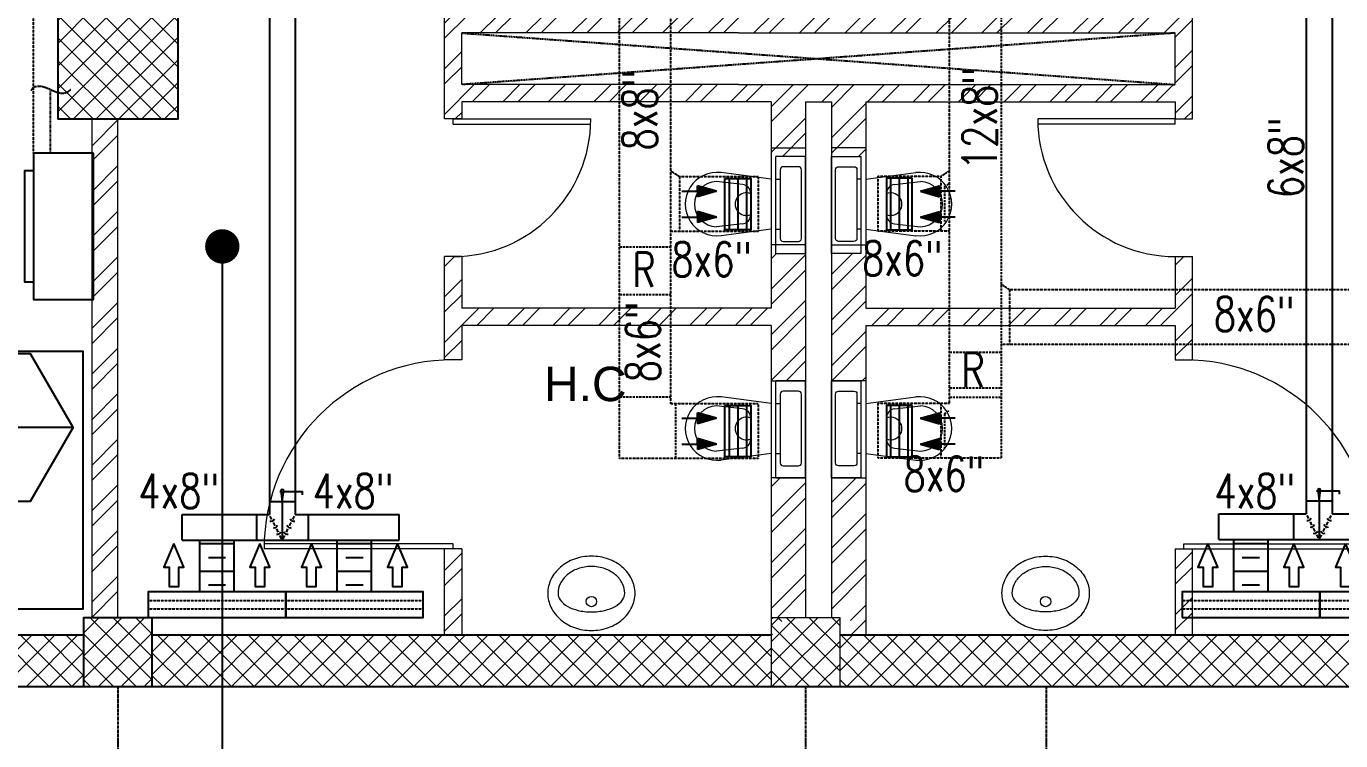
# Model space of a CAD drawing. Header units: inches. Extents: x 1152707 to 1351947, y 326920 to 480291.
# Drawn here: x 1191338 to 1198983, y 339245 to 343398 of the extents above; entities that cross this region are included whole.
import ezdxf
from ezdxf.enums import TextEntityAlignment as Align

# ---------------------------------------------------------------- set-up
doc = ezdxf.new("R2010")
doc.units = ezdxf.units.IN
doc.header["$MEASUREMENT"] = 0
for name, pattern in [('CENTER', [50.8, 31.75, -6.35, 6.35, -6.35]), ('DASHED', [19.05, 12.7, -6.35]), ('HIDDEN', [9.525, 6.35, -3.175])]:
    doc.linetypes.add(name, pattern=pattern)
for name, color, linetype, lineweight in [('A-BLOCK', 43, 'Continuous', 13), ('A-CORD.PLUMB', 44, 'Continuous', 13), ('A-DOOR', 10, 'Continuous', 15), ('A-HATCH CONCRETE', 254, 'Continuous', 5), ('wall hatch', 252, 'Continuous', 0)]:
    doc.layers.add(name, color=color, linetype=linetype, lineweight=lineweight)
for name, color, linetype in [('AC-Deffusers', 3, 'Continuous'), ('AC-Equipment', 2, 'Continuous'), ('AC-Exhaust DUCT', 40, 'Continuous'), ('AC-Ref PIPES', 3, 'Continuous'), ('AC-Supply  DUCT', 30, 'Continuous'), ('AC-TEXT', 3, 'Continuous'), ('AC-TEXT Exhaust DUCT', 140, 'Continuous'), ('AC-TXT', 3, 'Continuous'), ('Axis', 9, 'CENTER'), ('copper pipe', 74, 'Continuous'), ('FFNEW', 252, 'Continuous'), ('LGT ELEC', 252, 'Continuous'), ('P-PIPE-DRA', 40, 'Continuous'), ('S-COL', 210, 'Continuous'), ('S-WALL', 1, 'Continuous'), ('SHAFT', 7, 'Continuous'), ('TAXT', 3, 'Continuous')]:
    doc.layers.add(name, color=color, linetype=linetype)
doc.styles.add('1', font='romans.shx', dxfattribs={"width": 0.8, "height": 0.125})
doc.styles.add('AC_Duct', font='romans.shx', dxfattribs={"width": 0.8, "height": 0.2})
doc.styles.add('AC_Equipment', font='romans.shx', dxfattribs={"width": 0.75, "height": 0.3})
doc.styles.add('style1', font='arial.ttf')

# ---------------------------------------------------------------- blocks, each defined once
blk = doc.blocks.new('SGSR')
at = {"layer": 'Axis', "color": 251, "ltscale": 0.5}
for p, q in [((1424093.8, 562458.6), (1424093.8, 558571.5)), ((1428093.8, 562458.6), (1428093.8, 558571.5)), ((1429493.8, 562458.6), (1429493.8, 558571.5))]:
    blk.add_line(p, q, dxfattribs=at)
at = {"layer": 'S-WALL', "color": 251}
blk.add_lwpolyline([(1417889.2, 562458.6), (1468019.2, 562458.6), (1469810.8, 590401.2), (1420184.3, 597484.1)], close=True, dxfattribs=at)
blk = doc.blocks.new('SWDFHGTRD')
at = {"layer": 'A-CORD.PLUMB'}
h = blk.add_hatch(dxfattribs=at)
h.set_pattern_fill('ANSI37', color=254, scale=750)
h.set_pattern_definition([(45, (1178416.61, -15519.69), (-66.29126, 66.29126), []), (135, (1178416.61, -15519.69), (-66.29126, -66.29126), [])])
h.paths.add_polyline_path([(1195671.1, 392967.3), (1196071.1, 392967.3), (1196071.1, 393367.3), (1195671.1, 393367.3)])
at = {"layer": 'A-HATCH CONCRETE'}
h = blk.add_hatch(dxfattribs=at)
h.set_pattern_fill('ANSI37', color=254, scale=750)
h.set_pattern_definition([(45, (1178477.49, -15519.69), (-66.29126, 66.29126), []), (135, (1178477.49, -15519.69), (-66.29126, -66.29126), [])])
h.paths.add_polyline_path([(1191521, 396917.3), (1191521, 396267.3), (1192221, 396267.3), (1192221, 396917.3)])
h = blk.add_hatch(dxfattribs=at)
h.set_pattern_fill('ANSI37', color=254, scale=750)
h.set_pattern_definition([(45, (1178476.86, -15519.69), (-66.29126, 66.29126), []), (135, (1178476.86, -15519.69), (-66.29126, -66.29126), [])])
h.paths.add_polyline_path([(1191670.4, 392967.3), (1192070.4, 392967.3), (1192070.4, 393367.3), (1191670.4, 393367.3)])
at = {"layer": 'wall hatch', "ltscale": 500}
h = blk.add_hatch(dxfattribs=at)
h.set_pattern_fill('ANSI32', color=254, scale=500)
h.set_pattern_definition([(45, (1178538.5, -15469.7), (-132.58252, 132.58252), []), (45, (1178626.88, -15469.7), (-132.58252, 132.58252), [])])
h.paths.add_polyline_path([(1198121.1, 398167.3), (1197332, 398167.3), (1197332, 398067.3), (1198021.1, 398067.3), (1198021.1, 397867.3), (1198121.1, 397867.3)])
h.paths.add_polyline_path([(1198121.1, 397067.3), (1198021.1, 397067.3), (1198021.1, 396867.3), (1197332, 396867.3), (1197332, 396767.3), (1198021.1, 396767.3), (1198021.1, 396467.3), (1197332, 396467.3), (1197332, 396367.3), (1198021.1, 396367.3), (1198021.1, 396267.3), (1198121.1, 396267.3)])
h.paths.add_polyline_path([(1198121.1, 393767.3), (1198071.1, 393767.3), (1198021.1, 393767.3), (1198021.1, 393267.3), (1198121.1, 393267.3)])
h.paths.add_polyline_path([(1193871.1, 393767.3), (1193771.1, 393767.3), (1193771.1, 393267.3), (1193871.1, 393267.3)])
h.paths.add_polyline_path([(1195871.1, 396167.3), (1195871.1, 396049.9), (1195671.1, 396049.9), (1195671.1, 396167.3)])
h.paths.add_polyline_path([(1195871.1, 394745.4), (1195871.1, 396049.9), (1195871.1, 395484.8), (1195671.1, 395484.8), (1195671.1, 395167.3), (1193871.1, 395167.3), (1193871.1, 395467.3), (1193771.1, 395467.3), (1193771.1, 394867.3), (1193871.1, 394867.3), (1193871.1, 395067.3), (1195671.1, 395067.3), (1195671.1, 394745.4)])
h.paths.add_polyline_path([(1195871.1, 393367.3), (1195871.1, 394745.4), (1195871.1, 394180.3), (1195671.1, 394180.3), (1195671.1, 393367.3)])
h.paths.add_polyline_path([(1196021.1, 394745.4), (1196021.1, 393367.3), (1196132, 393367.3), (1196132, 393267.3), (1196221.1, 393267.3), (1196221.1, 394180.3), (1196021.1, 394180.3)])
h.paths.add_polyline_path([(1196021.1, 396049.9), (1196021.1, 394745.4), (1196221.1, 394745.4), (1196221.1, 395067.3), (1198021.1, 395067.3), (1198021.1, 394867.3), (1198121.1, 394867.3), (1198121.1, 395467.3), (1198021.1, 395467.3), (1198021.1, 395167.3), (1196221.1, 395167.3), (1196221.1, 395484.8), (1196021.1, 395484.8)])
h.paths.add_polyline_path([(1196021.1, 396167.3), (1196021.1, 396049.9), (1196221.1, 396049.9), (1196221.1, 396167.3)])
h.paths.add_polyline_path([(1196021.1, 396367.3), (1196021.1, 396167.3), (1196221.1, 396167.3), (1196221.1, 396367.3), (1197332, 396367.3), (1197332, 396467.3), (1195932, 396467.3), (1195932, 396367.3)])
h.paths.add_polyline_path([(1196021.1, 398067.3), (1196021.1, 397749.9), (1196221.1, 397749.9), (1196221.1, 398067.3), (1197332, 398067.3), (1197332, 398167.3), (1195932, 398167.3), (1195932, 398067.3)])
h.paths.add_polyline_path([(1196021.1, 397184.8), (1196021.1, 396867.3), (1195932, 396867.3), (1195932, 396767.3), (1197332, 396767.3), (1197332, 396867.3), (1196221.1, 396867.3), (1196221.1, 397184.8), (1196021.1, 397184.8)])
h.paths.add_polyline_path([(1195871.1, 397749.9), (1195871.1, 398067.3), (1195932, 398067.3), (1195932, 398167.3), (1193771.1, 398167.3), (1193771.1, 397867.3), (1193871.1, 397867.3), (1193871.1, 398067.3), (1195671.1, 398067.3), (1195671.1, 397749.9)])
h.paths.add_polyline_path([(1195871.1, 396867.3), (1195871.1, 397184.8), (1195671.1, 397184.8), (1195671.1, 396867.3), (1193871.1, 396867.3), (1193871.1, 397067.3), (1193771.1, 397067.3), (1193771.1, 396267.3), (1193871.1, 396267.3), (1193871.1, 396367.3), (1195671.1, 396367.3), (1195671.1, 396167.3), (1195871.1, 396167.3), (1195871.1, 396367.3), (1195932, 396367.3), (1195932, 396467.3), (1193871.1, 396467.3), (1193871.1, 396767.3), (1195932, 396767.3), (1195932, 396867.3)])
h = blk.add_hatch(dxfattribs=at)
h.set_pattern_fill('ANSI32', color=254, scale=500)
h.set_pattern_definition([(45, (1178477.5, -15519.7), (-132.58252, 132.58252), []), (45, (1178565.88, -15519.7), (-132.58252, 132.58252), [])])
h.paths.add_polyline_path([(1191871.1, 396267.3), (1191721.1, 396267.3), (1191721.1, 393317.3), (1191871.1, 393317.3)])
at = {"layer": 'A-BLOCK', "color": 254, "ltscale": 100}
for p, q in [((1193771.1, 396267.3), (1193771.1, 397067.3)), ((1198121.1, 396267.3), (1198121.1, 397067.3)), ((1193871.1, 396467.3), (1193871.1, 396767.3)), ((1195481.4, 396767.3), (1193871.1, 396767.3)), ((1195481.4, 396767.3), (1198021.1, 396767.3)), ((1198021.1, 396467.3), (1198021.1, 396767.3)), ((1195481.4, 396467.3), (1193871.1, 396467.3)), ((1195481.4, 396467.3), (1198021.1, 396467.3)), ((1195671.1, 396367.3), (1193871.1, 396367.3)), ((1193871.1, 396367.3), (1193871.1, 396267.3)), ((1195671.1, 396367.3), (1195671.1, 395167.3)), ((1195871.1, 396367.3), (1195871.1, 393367.3)), ((1195871.1, 396367.3), (1196021.1, 396367.3)), ((1196021.1, 396367.3), (1196021.1, 393367.3)), ((1196221.1, 396367.3), (1196221.1, 395167.3)), ((1196221.1, 396367.3), (1198021.1, 396367.3)), ((1198021.1, 396367.3), (1198021.1, 396267.3)), ((1191721.1, 393367.3), (1191721.1, 396267.3)), ((1191871.1, 393367.3), (1191871.1, 396267.3)), ((1193871.1, 396267.3), (1193771.1, 396267.3)), ((1198021.1, 396267.3), (1198121.1, 396267.3)), ((1195871.1, 396049.9), (1195697.3, 396049.9, 0)), ((1195697.3, 395484.8, 0), (1195697.3, 396049.9, 0)), ((1195871.1, 395484.8), (1195871.1, 396049.9)), ((1196021.1, 396049.9), (1196195, 396049.9, 0)), ((1196021.1, 395484.8), (1196021.1, 396049.9)), ((1196195, 395484.8, 0), (1196195, 396049.9, 0)), ((1195504.2, 395886.3, 0), (1195352.1, 395903.5, 0)), ((1195671.2, 395917.7, 0), (1195379.6, 395955.5, 0)), ((1195697.3, 395917.7, 0), (1195722.9, 395917.7, 0)), ((1196195, 395917.7, 0), (1196169.4, 395917.7, 0)), ((1196221.1, 395917.7, 0), (1196512.6, 395955.5, 0)), ((1196388, 395886.3, 0), (1196540.2, 395903.5, 0)), ((1195551.6, 395712, 0), (1195551.6, 395832.4, 0)), ((1196340.7, 395712, 0), (1196340.7, 395832.4, 0)), ((1195504.2, 395658.1, 0), (1195352.1, 395640.9, 0)), ((1196388, 395658.1, 0), (1196540.2, 395640.9, 0)), ((1195671.2, 395626.6, 0), (1195379.6, 395588.9, 0)), ((1195697.3, 395626.6, 0), (1195722.9, 395626.6, 0)), ((1196195, 395626.6, 0), (1196169.4, 395626.6, 0)), ((1196221.1, 395626.6, 0), (1196512.6, 395588.9, 0)), ((1193771.1, 394867.3), (1193771.1, 395467.3)), ((1193871.1, 395467.3), (1193771.1, 395467.3)), ((1193871.1, 395467.3), (1193871.1, 395167.3)), ((1195697.3, 395484.8, 0), (1195871.1, 395484.8)), ((1196195, 395484.8, 0), (1196021.1, 395484.8)), ((1198021.1, 395467.3), (1198021.1, 395167.3)), ((1198021.1, 395467.3), (1198121.1, 395467.3)), ((1198121.1, 394867.3), (1198121.1, 395467.3)), ((1195671.1, 395167.3), (1193871.1, 395167.3)), ((1196221.1, 395167.3), (1198021.1, 395167.3)), ((1195671.1, 395067.3), (1193871.1, 395067.3)), ((1193871.1, 395067.3), (1193871.1, 394867.3)), ((1195671.1, 395067.3), (1195671.1, 393267.3)), ((1196221.1, 395067.3), (1196221.1, 393267.3)), ((1196221.1, 395067.3), (1198021.1, 395067.3)), ((1198021.1, 395067.3), (1198021.1, 394867.3)), ((1193871.1, 394867.3), (1193771.1, 394867.3)), ((1198021.1, 394867.3), (1198121.1, 394867.3)), ((1195871.1, 394745.4), (1195697.3, 394745.4, 0)), ((1195697.3, 394180.3, 0), (1195697.3, 394745.4, 0)), ((1195871.1, 394180.3), (1195871.1, 394745.4)), ((1196021.1, 394745.4), (1196195, 394745.4, 0)), ((1196021.1, 394180.3), (1196021.1, 394745.4)), ((1196195, 394180.3, 0), (1196195, 394745.4, 0)), ((1195504.2, 394581.8, 0), (1195352.1, 394599, 0)), ((1195671.2, 394613.3, 0), (1195379.6, 394651, 0)), ((1195697.3, 394613.2, 0), (1195722.9, 394613.2, 0)), ((1196195, 394613.2, 0), (1196169.4, 394613.2, 0)), ((1196221.1, 394613.3, 0), (1196512.6, 394651, 0)), ((1196388, 394581.8, 0), (1196540.2, 394599, 0)), ((1195551.6, 394407.5, 0), (1195551.6, 394527.9, 0)), ((1196340.7, 394407.5, 0), (1196340.7, 394527.9, 0)), ((1195504.2, 394353.6, 0), (1195352.1, 394336.4, 0)), ((1196388, 394353.6, 0), (1196540.2, 394336.4, 0)), ((1193771.1, 393267.3), (1193771.1, 393767.3)), ((1193871.1, 393767.3), (1193771.1, 393767.3)), ((1193871.1, 393767.3), (1193871.1, 393267.3))]:
    blk.add_line(p, q, dxfattribs=at)
for points in [[(1195671.1, 396099.9), (1195871.1, 396099.9), (1195871.1, 395534.8), (1195671.1, 395534.8)], [(1196221.1, 396099.9), (1196021.1, 396099.9), (1196021.1, 395534.8), (1196221.1, 395534.8)], [(1195671.1, 394745.4), (1195871.1, 394745.4), (1195871.1, 394180.3), (1195671.1, 394180.3)], [(1196221.1, 394745.4), (1196021.1, 394745.4), (1196021.1, 394180.3), (1196221.1, 394180.3)]]:
    blk.add_lwpolyline(points, dxfattribs=at)
at = {"layer": 'A-BLOCK', "color": 254, "ltscale": 100, "elevation": 0}
for points in [[(1195829.7, 395989.6), (1195740.3, 395989.6, 0.414214), (1195722.9, 395972.2), (1195722.9, 395572.2, 0.414214), (1195740.3, 395554.8), (1195829.7, 395554.8, 0.414214), (1195847.1, 395572.2), (1195847.1, 395972.2, 0.414214)], [(1196062.5, 395989.6), (1196152, 395989.6, -0.414214), (1196169.4, 395972.2), (1196169.4, 395572.2, -0.414214), (1196152, 395554.8), (1196062.5, 395554.8, -0.414214), (1196045.1, 395572.2), (1196045.1, 395972.2, -0.414214)], [(1195829.7, 394685.1), (1195740.3, 394685.1, 0.414214), (1195722.9, 394667.7), (1195722.9, 394267.7, 0.414214), (1195740.3, 394250.3), (1195829.7, 394250.3, 0.414214), (1195847.1, 394267.7), (1195847.1, 394667.7, 0.414214)], [(1196062.5, 394685.1), (1196152, 394685.1, -0.414214), (1196169.4, 394667.7), (1196169.4, 394267.7, -0.414214), (1196152, 394250.3), (1196062.5, 394250.3, -0.414214), (1196045.1, 394267.7), (1196045.1, 394667.7, -0.414214)]]:
    blk.add_lwpolyline(points, format="xyb", close=True, dxfattribs=at)
at = {"layer": 'A-BLOCK', "color": 254, "ltscale": 100}
for centre, radius, start, end in [((1195355.9, 395772.2, 0), 184.8, 82.62449, 277.37424), ((1195355.9, 395772.2, 0), 131.4, 91.68483, 179.99937), ((1195497.2, 395832.4, 0), 54.4, 359.99937, 82.62449), ((1196395, 395832.4, 0), 54.4, 97.37551, 180.00063), ((1196536.3, 395772.2, 0), 184.8, 262.62576, 97.37551), ((1196536.3, 395772.2, 0), 131.4, 0.00063, 88.31517), ((1195526.1, 395772.2, 0), 65.3, 67.06812, 292.93061), ((1196366.1, 395772.2, 0), 65.3, 247.06939, 112.93188), ((1195355.9, 395772.2, 0), 131.4, 179.99937, 268.31391), ((1196536.3, 395772.2, 0), 131.4, 271.68609, 0.00063), ((1195497.2, 395712, 0), 54.4, 277.37424, 359.99937), ((1196395, 395712, 0), 54.4, 180.00063, 262.62576), ((1195355.9, 394467.7, 0), 184.8, 82.62449, 277.37424), ((1195355.9, 394467.7, 0), 131.4, 91.68483, 179.99937), ((1196536.3, 394467.7, 0), 184.8, 262.62576, 97.37551), ((1196536.3, 394467.7, 0), 131.4, 0.00063, 88.31517), ((1195526.1, 394467.7, 0), 65.3, 67.06812, 292.93061), ((1195497.2, 394527.9, 0), 54.4, 359.99937, 82.62449), ((1196395, 394527.9, 0), 54.4, 97.37551, 180.00063), ((1196366.1, 394467.7, 0), 65.3, 247.06939, 112.93188), ((1195355.9, 394467.7, 0), 131.4, 179.99937, 268.31391), ((1196536.3, 394467.7, 0), 131.4, 271.68609, 0.00063), ((1195497.2, 394407.5, 0), 54.4, 277.37424, 359.99937), ((1196395, 394407.5, 0), 54.4, 180.00063, 262.62576)]:
    blk.add_arc(centre, radius, start, end, dxfattribs=at)
at = {"layer": 'A-CORD.PLUMB', "color": 254}
for p, q in [((1195671.2, 394322.2, 0), (1195379.6, 394284.4, 0)), ((1195697.3, 394322.2, 0), (1195722.9, 394322.2, 0)), ((1196195, 394322.2, 0), (1196169.4, 394322.2, 0)), ((1196221.1, 394322.2, 0), (1196512.6, 394284.4, 0)), ((1195697.3, 394180.3, 0), (1195871.1, 394180.3)), ((1196195, 394180.3, 0), (1196021.1, 394180.3)), ((1198021.1, 393767.3), (1198021.1, 393267.3)), ((1198021.1, 393767.3), (1198121.1, 393767.3)), ((1198071.3, 393767.3), (1198071.3, 393797.1)), ((1198121.1, 393267.3), (1198121.1, 393767.3)), ((1195671.1, 393322.7), (1195715.7, 393367.3)), ((1195732, 393346), (1195710.7, 393367.3)), ((1195843.3, 393367.3), (1195843.3, 393367.3)), ((1195848.3, 393367.3), (1195848.3, 393367.3)), ((1195975.9, 393367.3), (1195975.8, 393367.4)), ((1195980.9, 393367.3), (1195980.9, 393367.4)), ((1194519.7, 392967.3), (1194219.7, 393267.3)), ((1194255.1, 392967.3), (1194555.1, 393267.3)), ((1194652.3, 392967.3), (1194352.3, 393267.3)), ((1194387.7, 392967.3), (1194687.7, 393267.3)), ((1194784.9, 392967.3), (1194484.9, 393267.3)), ((1194520.2, 392967.3), (1194820.2, 393267.3)), ((1194917.5, 392967.3), (1194617.5, 393267.3)), ((1194652.8, 392967.3), (1194952.8, 393267.3)), ((1195050, 392967.3), (1194750, 393267.3)), ((1194785.4, 392967.3), (1195085.4, 393267.3)), ((1195182.6, 392967.3), (1194882.6, 393267.3)), ((1194918, 392967.3), (1195218, 393267.3)), ((1195315.2, 392967.3), (1195015.2, 393267.3)), ((1195050.6, 392967.3), (1195350.6, 393267.3)), ((1195447.8, 392967.3), (1195147.8, 393267.3)), ((1195183.2, 392967.3), (1195483.2, 393267.3)), ((1195580.4, 392967.3), (1195280.4, 393267.3)), ((1195315.7, 392967.3), (1195615.7, 393267.3)), ((1195671.1, 393009.1), (1195413, 393267.3)), ((1195671.1, 393141.7), (1195545.5, 393267.3)), ((1195678.1, 393267.3), (1195671.1, 393274.3)), ((1196071.1, 393192.4), (1196146.1, 393267.3)), ((1196071.1, 393059.8), (1196278.7, 393267.3)), ((1196375.9, 392967.3), (1196075.9, 393267.3)), ((1196111.2, 392967.3), (1196411.2, 393267.3)), ((1196508.4, 392967.3), (1196208.4, 393267.3)), ((1196243.8, 392967.3), (1196543.8, 393267.3)), ((1196641, 392967.3), (1196341, 393267.3)), ((1196376.4, 392967.3), (1196676.4, 393267.3)), ((1196773.6, 392967.3), (1196473.6, 393267.3)), ((1196509, 392967.3), (1196809, 393267.3)), ((1196906.2, 392967.3), (1196606.2, 393267.3)), ((1196641.6, 392967.3), (1196941.6, 393267.3)), ((1197038.8, 392967.3), (1196738.8, 393267.3)), ((1196774.1, 392967.3), (1197074.1, 393267.3)), ((1197171.4, 392967.3), (1196871.4, 393267.3)), ((1196906.7, 392967.3), (1197206.7, 393267.3)), ((1197303.9, 392967.3), (1197003.9, 393267.3)), ((1197039.3, 392967.3), (1197339.3, 393267.3)), ((1197436.5, 392967.3), (1197136.5, 393267.3)), ((1197171.9, 392967.3), (1197471.9, 393267.3)), ((1197569.1, 392967.3), (1197269.1, 393267.3)), ((1197304.5, 392967.3), (1197604.5, 393267.3)), ((1197701.7, 392967.3), (1197401.7, 393267.3)), ((1197437.1, 392967.3), (1197737.1, 393267.3)), ((1197834.3, 392967.3), (1197534.3, 393267.3)), ((1197569.6, 392967.3), (1197869.6, 393267.3)), ((1197966.9, 392967.3), (1197666.9, 393267.3)), ((1197702.2, 392967.3), (1198002.2, 393267.3)), ((1198099.4, 392967.3), (1197799.4, 393267.3)), ((1197834.8, 392967.3), (1198134.8, 393267.3)), ((1198232, 392967.3), (1197932, 393267.3)), ((1197967.4, 392967.3), (1198267.4, 393267.3)), ((1198364.6, 392967.3), (1198064.6, 393267.3)), ((1198100, 392967.3), (1198400, 393267.3)), ((1198497.2, 392967.3), (1198197.2, 393267.3)), ((1198232.6, 392967.3), (1198532.6, 393267.3)), ((1198629.8, 392967.3), (1198329.8, 393267.3)), ((1198365.1, 392967.3), (1198665.1, 393267.3)), ((1198762.3, 392967.3), (1198462.3, 393267.3)), ((1198497.7, 392967.3), (1198797.7, 393267.3)), ((1198894.9, 392967.3), (1198594.9, 393267.3)), ((1198630.3, 392967.3), (1198930.3, 393267.3)), ((1199027.5, 392967.3), (1198727.5, 393267.3)), ((1198762.9, 392967.3), (1199062.9, 393267.3)), ((1195448.3, 392967.3), (1195671.1, 393190.1)), ((1196243.3, 392967.3), (1196071.1, 393139.5)), ((1195580.9, 392967.3), (1195671.1, 393057.5)), ((1196110.7, 392967.3), (1196071.1, 393006.9))]:
    blk.add_line(p, q, dxfattribs=at)
for points in [[(1194371.1, 393509.3, 0.113803), (1194389.8, 393428.5, 0.103571), (1194445.5, 393356.6, 0.091769), (1194526.1, 393310.2, 0.084871), (1194625.1, 393293.3, 0.084871), (1194724.1, 393310.2, 0.091769), (1194804.7, 393356.6, 0.103571), (1194860.5, 393428.5, 0.113803), (1194879.1, 393509.3, 0.113803), (1194860.5, 393590.2, 0.103571), (1194804.7, 393662.1, 0.091769), (1194724.1, 393708.4, 0.084871), (1194625.1, 393725.3, 0.084871), (1194526.1, 393708.4, 0.091769), (1194445.5, 393662.1, 0.103571), (1194389.8, 393590.2, 0.113803)], [(1197521.1, 393509.3, -0.113803), (1197502.5, 393428.5, -0.103571), (1197446.7, 393356.6, -0.091769), (1197366.1, 393310.2, -0.084871), (1197267.1, 393293.3, -0.084871), (1197168.1, 393310.2, -0.091769), (1197087.5, 393356.6, -0.103571), (1197031.8, 393428.5, -0.113803), (1197013.1, 393509.3, -0.113803), (1197031.8, 393590.2, -0.103571), (1197087.5, 393662.1, -0.091769), (1197168.1, 393708.4, -0.084871), (1197267.1, 393725.3, -0.084871), (1197366.1, 393708.4, -0.091769), (1197446.7, 393662.1, -0.103571), (1197502.5, 393590.2, -0.113803)]]:
    blk.add_lwpolyline(points, format="xyb", close=True, dxfattribs=at)
for points in [[(1194819.1, 393509.3, 0.113803), (1194806.5, 393563.9, 0.103571), (1194765.9, 393616.4, 0.091769), (1194704.2, 393651.8, 0.084871), (1194625.1, 393665.3, 0.084871), (1194546.1, 393651.8, 0.091769), (1194484.4, 393616.4, 0.103571), (1194443.7, 393563.9, 0.113803), (1194431.1, 393509.3, 0.113803)], [(1197073.1, 393509.3, -0.113803), (1197085.7, 393563.9, -0.103571), (1197126.4, 393616.4, -0.091769), (1197188.1, 393651.8, -0.084871), (1197267.1, 393665.3, -0.084871), (1197346.2, 393651.8, -0.091769), (1197407.9, 393616.4, -0.103571), (1197448.5, 393563.9, -0.113803), (1197461.1, 393509.3, -0.113803)], [(1194431.1, 393509.3, 0.161298), (1194443.5, 393471.9, 0.106182), (1194487.9, 393433, 0.070452), (1194547.1, 393410.2, 0.056719), (1194625.1, 393401.3, 0.056719), (1194703.2, 393410.2, 0.070452), (1194762.3, 393433, 0.106182), (1194806.7, 393471.9, 0.161298), (1194819.1, 393509.3, 0.161298)], [(1197461.1, 393509.3, -0.161298), (1197448.7, 393471.9, -0.106182), (1197404.3, 393433, -0.070452), (1197345.2, 393410.2, -0.056719), (1197267.1, 393401.3, -0.056719), (1197189.1, 393410.2, -0.070452), (1197129.9, 393433, -0.106182), (1197085.5, 393471.9, -0.161298), (1197073.1, 393509.3, -0.161298)]]:
    blk.add_lwpolyline(points, format="xyb", dxfattribs=at)
blk.add_lwpolyline([(1195671.1, 392967.3), (1196071.1, 392967.3), (1196071.1, 393367.3), (1195671.1, 393367.3)], close=True, dxfattribs=at)
for centre in [(1194625.1, 393461.6), (1197267.1, 393461.6)]:
    blk.add_circle(centre, 30, dxfattribs=at)
at = {"layer": 'A-DOOR', "color": 254}
for p, q in [((1193821.1, 396267.3), (1194621.1, 396267.3)), ((1193821.1, 396237.3), (1193821.1, 396267.3)), ((1198021.1, 396267.3), (1197221.1, 396267.3)), ((1198021.1, 396237.3), (1198021.1, 396267.3)), ((1193821.1, 396237.3), (1194621.1, 396237.3)), ((1198021.1, 396237.3), (1197221.1, 396237.3)), ((1193821.1, 393797.1), (1192721.1, 393797.1)), ((1193821.1, 393767.3), (1192721.1, 393767.3)), ((1193821, 393767.3), (1193821, 393797.1)), ((1198071.1, 393797.1), (1199171.1, 393797.1)), ((1198071.1, 393767.3), (1199171.1, 393767.3))]:
    blk.add_line(p, q, dxfattribs=at)
for centre, radius, start, end in [((1193821.1, 396267.3), 800, 270, 0), ((1198021.1, 396267.3), 800, 180, 270), ((1193821.1, 393767.3), 1100, 90, 180), ((1198071.1, 393767.3), 1100, 0, 90)]:
    blk.add_arc(centre, radius, start, end, dxfattribs=at)
at = {"layer": 'A-HATCH CONCRETE', "color": 254, "linetype": 'Continuous'}
for p, q in [((1191073.1, 392967.3), (1191373.1, 393267.3)), ((1191470.3, 392967.3), (1191170.3, 393267.3)), ((1191205.7, 392967.3), (1191505.7, 393267.3)), ((1191602.9, 392967.3), (1191302.9, 393267.3)), ((1191338.3, 392967.3), (1191638.3, 393267.3)), ((1191671, 393031.8), (1191435.5, 393267.3)), ((1191671, 393164.4), (1191568.1, 393267.3)), ((1192071, 393169.7), (1192168.6, 393267.3)), ((1192071, 393037.2), (1192301.2, 393267.3)), ((1192398.4, 392967.3), (1192098.4, 393267.3)), ((1192133.8, 392967.3), (1192433.8, 393267.3)), ((1192531, 392967.3), (1192231, 393267.3)), ((1192266.3, 392967.3), (1192566.3, 393267.3)), ((1192663.6, 392967.3), (1192363.6, 393267.3)), ((1192398.9, 392967.3), (1192698.9, 393267.3)), ((1192796.1, 392967.3), (1192496.1, 393267.3)), ((1192531.5, 392967.3), (1192831.5, 393267.3)), ((1192928.7, 392967.3), (1192628.7, 393267.3)), ((1192664.1, 392967.3), (1192964.1, 393267.3)), ((1193061.3, 392967.3), (1192761.3, 393267.3)), ((1192796.7, 392967.3), (1193096.7, 393267.3)), ((1193193.9, 392967.3), (1192893.9, 393267.3)), ((1192929.3, 392967.3), (1193229.3, 393267.3)), ((1193326.5, 392967.3), (1193026.5, 393267.3)), ((1193061.8, 392967.3), (1193361.8, 393267.3)), ((1193459, 392967.3), (1193159, 393267.3)), ((1193194.4, 392967.3), (1193494.4, 393267.3)), ((1193591.6, 392967.3), (1193291.6, 393267.3)), ((1193327, 392967.3), (1193627, 393267.3)), ((1193724.2, 392967.3), (1193424.2, 393267.3)), ((1193459.6, 392967.3), (1193759.6, 393267.3)), ((1193856.8, 392967.3), (1193556.8, 393267.3)), ((1193592.2, 392967.3), (1193892.2, 393267.3)), ((1193989.4, 392967.3), (1193689.4, 393267.3)), ((1193724.8, 392967.3), (1194024.8, 393267.3)), ((1194122, 392967.3), (1193822, 393267.3)), ((1193857.3, 392967.3), (1194157.3, 393267.3)), ((1194254.5, 392967.3), (1193954.5, 393267.3)), ((1193989.9, 392967.3), (1194289.9, 393267.3)), ((1194387.1, 392967.3), (1194087.1, 393267.3)), ((1194122.5, 392967.3), (1194422.5, 393267.3)), ((1199160.1, 392967.3), (1198860.1, 393267.3)), ((1198895.5, 392967.3), (1199195.5, 393267.3)), ((1191470.8, 392967.3), (1191671, 393167.5)), ((1192265.8, 392967.3), (1192071, 393162.1)), ((1191603.4, 392967.3), (1191671, 393034.9)), ((1192133.2, 392967.3), (1192071, 393029.5))]:
    blk.add_line(p, q, dxfattribs=at)
at = {"layer": 'P-PIPE-DRA', "color": 254, "ltscale": 0.1}
blk.add_lwpolyline([(1190166.5, 394917.3), (1191666.5, 394917.3), (1191666.5, 393417.3), (1190166.5, 393417.3)], close=True, dxfattribs=at)
at = {"layer": 'S-COL', "color": 254, "linetype": 'ByBlock'}
for points in [[(1191521, 396917.3), (1191521, 396267.3), (1192221, 396267.3), (1192221, 396917.3)], [(1191670.4, 392967.3), (1192070.4, 392967.3), (1192070.4, 393367.3), (1191670.4, 393367.3)]]:
    blk.add_lwpolyline(points, close=True, dxfattribs=at)
at = {"layer": 'S-WALL', "color": 254}
for points in [[(1187960.8, 427992.9), (1187960.8, 427992.9), (1185665.7, 392967.3), (1235795.7, 392967.3), (1237587.4, 420909.9), (1223621.8, 422903.2)], [(1188071, 393267.3), (1191671, 393267.3)], [(1192071, 393267.3), (1195671.1, 393267.3)], [(1196071.1, 393267.3), (1199670.4, 393267.3)]]:
    blk.add_lwpolyline(points, dxfattribs=at)
at = {"layer": 'SHAFT', "color": 254, "linetype": 'HIDDEN'}
for p, q in [((1193871.1, 396767.3), (1198021.1, 396467.3)), ((1198021.1, 396767.3), (1193871.1, 396467.3))]:
    blk.add_line(p, q, dxfattribs=at)
at = {"layer": 'TAXT', "color": 254, "ltscale": 100, "insert": (1194348.8, 394826.7), "char_height": 200, "width": 3311.924, "attachment_point": 1, "style": 'style1'}
blk.add_mtext('H.C', dxfattribs=at)
blk = doc.blocks.new('MSU')
at = {"layer": 'AC-Equipment', "color": 252, "ltscale": 0.02}
for points in [[(0.05, -0.425), (0.4, -0.425), (0.4, 0.425), (0.05, 0.425)], [(1.05, 0), (0.775, 0.11625), (0.775, 0.05625), (0.55, 0.05625), (0.55, -0.05625), (0.775, -0.05625), (0.775, -0.11625)]]:
    blk.add_lwpolyline(points, close=True, dxfattribs=at)
blk.add_lwpolyline([(0.4, 0.325), (0.45, 0.325), (0.45, -0.325), (0.4, -0.325)], dxfattribs=at)
blk = doc.blocks.new('_Dot')
at = {"color": 0, "linetype": 'ByBlock', "lineweight": -2}
blk.add_line((-0.5, 0), (-1, 0), dxfattribs=at)
at = {"color": 0, "linetype": 'ByBlock', "const_width": 0.5}
blk.add_lwpolyline([(-0.25, 0, 1), (0.25, 0, 1)], format="xyb", close=True, dxfattribs=at)
blk = doc.blocks.new('A$C2A4F68FD')
at = {"layer": 'wall hatch', "linetype": 'Continuous', "ltscale": 100}
h = blk.add_hatch(dxfattribs=at)
h.set_pattern_fill('ANSI31', color=256)
h.set_pattern_definition([(45, (-22768.03891, -3099.67617), (-0.08838834765, 0.08838834765), [])])
h.paths.add_polyline_path([(125.6, 400.3), (16.5, 432.3), (16.5, 400.3), (16.5, 368.3)])
h = blk.add_hatch(dxfattribs=at)
h.set_pattern_fill('ANSI31', color=256)
h.set_pattern_definition([(45, (-22768.03891, -3249.67617), (-0.08838834765, 0.08838834765), [])])
h.paths.add_polyline_path([(126.6, 250.3), (16.5, 282.3), (16.5, 250.3), (16.5, 218.3)])
at = {"color": 252, "linetype": 'Continuous', "ltscale": 100}
for p, q in [((200.3, 475.3, 0), (200.3, 175.3, 0)), ((250.3, 475.3, 0), (250.3, 175.3, 0)), ((300.3, 475.3, 0), (300.3, 175.3, 0)), ((-74.7, 400.3), (125.6, 400.3)), ((16.5, 400.3), (16.5, 432.3)), ((126.6, 400.3), (16.5, 432.3)), ((16.5, 400.3), (16.5, 368.3)), ((126.6, 400.3), (16.5, 368.3)), ((-74.7, 250.3), (125.6, 250.3)), ((16.5, 250.3), (16.5, 282.3)), ((126.6, 250.3), (16.5, 282.3)), ((16.5, 250.3), (16.5, 218.3)), ((126.6, 250.3), (16.5, 218.3))]:
    blk.add_line(p, q, dxfattribs=at)
at = {"color": 252, "linetype": 'Continuous', "ltscale": 100, "elevation": 0}
blk.add_lwpolyline([(175.3, 475.3), (325.3, 475.3), (325.3, 175.3), (175.3, 175.3)], close=True, dxfattribs=at)
blk = doc.blocks.new('A$C00FA4E35')
at = {"color": 252, "linetype": 'Continuous', "ltscale": 100}
blk.add_line((19135.528, 4286.348), (18145.218, 4286.348), dxfattribs=at)
at = {"color": 252, "linetype": 'Continuous', "ltscale": 0.02}
for p, q in [((20290.941, 3752.079), (20281.475, 3771.012)), ((20412.725, 3752.079), (20422.191, 3771.012)), ((26322.104, 3756.314), (26312.638, 3775.247)), ((26443.888, 3756.314), (26453.354, 3775.247)), ((20309.691, 3714.579), (20300.225, 3733.512)), ((20328.441, 3677.079), (20318.975, 3696.012)), ((20375.225, 3677.079), (20384.691, 3696.012)), ((20393.975, 3714.579), (20403.441, 3733.512)), ((26340.854, 3718.814), (26331.388, 3737.747)), ((26359.604, 3681.314), (26350.138, 3700.247)), ((26406.388, 3681.314), (26415.854, 3700.247)), ((26425.138, 3718.814), (26434.604, 3737.747)), ((20347.191, 3639.579), (20337.725, 3658.512)), ((20356.475, 3639.579), (20365.941, 3658.512)), ((26378.354, 3643.814), (26368.888, 3662.747)), ((26387.638, 3643.814), (26397.104, 3662.747))]:
    blk.add_line(p, q, dxfattribs=at)
at = {"color": 252, "linetype": 'Continuous', "ltscale": 100}
blk.add_lwpolyline([(18392.795, 4715.164), (18145.218, 4286.348), (18392.795, 3857.531), (18887.95, 3857.531), (19135.528, 4286.348), (18887.95, 4715.164)], close=True, dxfattribs=at)
at = {"color": 252, "linetype": 'Continuous'}
for points in [[(20336.408, 3913.796), (20467.707, 3913.796), (20467.707, 3894.296)], [(26367.571, 3918.03), (26498.869, 3918.03), (26498.869, 3898.53)]]:
    blk.add_lwpolyline(points, dxfattribs=at)
at = {"color": 252}
for points in [[(20351.833, 3855.296), (20359.953, 3917.53, 1), (20343.713, 3917.53)], [(26382.996, 3859.53), (26391.116, 3921.764, 1), (26374.876, 3921.764)]]:
    blk.add_lwpolyline(points, format="xyb", close=True, dxfattribs=at)
at = {"color": 252, "linetype": 'Continuous', "ltscale": 0.02}
for centre, start, end in [((20286.302, 3761.357), 251.5650512, 341.5650512), ((20417.364, 3761.357), 198.4349488, 288.4349488), ((26317.465, 3765.592), 251.5650512, 341.5650512), ((26448.527, 3765.592), 198.4349488, 288.4349488), ((20305.052, 3723.857), 251.5650512, 341.5650512), ((20323.802, 3686.357), 251.5650512, 341.5650512), ((20379.864, 3686.357), 198.4349488, 288.4349488), ((20398.614, 3723.857), 198.4349488, 288.4349488), ((26336.215, 3728.092), 251.5650512, 341.5650512), ((26354.965, 3690.592), 251.5650512, 341.5650512), ((26411.027, 3690.592), 198.4349488, 288.4349488), ((26429.777, 3728.092), 198.4349488, 288.4349488)]:
    blk.add_arc(centre, 20.752, start, end, dxfattribs=at)
at = {"layer": 'AC-Deffusers', "color": 252, "linetype": 'Continuous', "ltscale": 0.02}
for p, q in [((19871.485, 3330.963), (19871.485, 3630.963)), ((19871.485, 3610.963), (20071.485, 3610.963)), ((20071.485, 3330.963), (20071.485, 3630.963)), ((20671.485, 3330.963), (20671.485, 3630.963)), ((20671.485, 3610.963), (20871.485, 3610.963)), ((20871.485, 3330.963), (20871.485, 3630.963)), ((25885.736, 3330.963), (25885.736, 3630.963)), ((25885.736, 3610.963), (26085.736, 3610.963)), ((26085.736, 3330.963), (26085.736, 3630.963)), ((19921.485, 3530.963), (20021.485, 3530.963)), ((20721.485, 3530.963), (20821.485, 3530.963)), ((25935.736, 3530.963), (26035.736, 3530.963)), ((19871.485, 3450.963), (20071.485, 3450.963)), ((20671.485, 3450.963), (20871.485, 3450.963)), ((25885.736, 3450.963), (26085.736, 3450.963)), ((19921.485, 3370.963), (20021.485, 3370.963)), ((20721.485, 3370.963), (20821.485, 3370.963)), ((25935.736, 3370.963), (26035.736, 3370.963))]:
    blk.add_line(p, q, dxfattribs=at)
at = {"layer": 'AC-Deffusers', "color": 252, "linetype": 'DASHED', "ltscale": 0.02}
for p, q in [((19571.485, 3280.963), (20371.485, 3280.963)), ((19571.485, 3230.963), (20371.485, 3230.963)), ((20371.485, 3280.963), (21171.485, 3280.963)), ((20371.485, 3230.963), (21171.485, 3230.963)), ((25585.736, 3280.963), (26385.736, 3280.963)), ((25585.736, 3230.963), (26385.736, 3230.963)), ((26385.736, 3280.963), (27185.736, 3280.963)), ((26385.736, 3230.963), (27185.736, 3230.963))]:
    blk.add_line(p, q, dxfattribs=at)
at = {"layer": 'AC-Deffusers', "color": 252, "ltscale": 0.02}
for points in [[(19721.485, 3610.963), (19663.36, 3473.463), (19693.36, 3473.463), (19693.36, 3360.963), (19749.61, 3360.963), (19749.61, 3473.463), (19779.61, 3473.463)], [(20221.485, 3610.963), (20163.36, 3473.463), (20193.36, 3473.463), (20193.36, 3360.963), (20249.61, 3360.963), (20249.61, 3473.463), (20279.61, 3473.463)], [(20521.485, 3610.963), (20463.36, 3473.463), (20493.36, 3473.463), (20493.36, 3360.963), (20549.61, 3360.963), (20549.61, 3473.463), (20579.61, 3473.463)], [(21021.485, 3610.963), (20963.36, 3473.463), (20993.36, 3473.463), (20993.36, 3360.963), (21049.61, 3360.963), (21049.61, 3473.463), (21079.61, 3473.463)], [(25735.736, 3610.963), (25677.611, 3473.463), (25707.611, 3473.463), (25707.611, 3360.963), (25763.861, 3360.963), (25763.861, 3473.463), (25793.861, 3473.463)], [(26235.736, 3610.963), (26177.611, 3473.463), (26207.611, 3473.463), (26207.611, 3360.963), (26263.861, 3360.963), (26263.861, 3473.463), (26293.861, 3473.463)], [(26535.736, 3610.963), (26477.611, 3473.463), (26507.611, 3473.463), (26507.611, 3360.963), (26563.861, 3360.963), (26563.861, 3473.463), (26593.861, 3473.463)]]:
    blk.add_lwpolyline(points, close=True, dxfattribs=at)
at = {"layer": 'AC-Deffusers', "color": 252, "linetype": 'Continuous', "ltscale": 0.02}
for points in [[(19571.485, 3180.963), (20371.485, 3180.963), (20371.485, 3330.963), (19571.485, 3330.963)], [(20371.485, 3180.963), (21171.485, 3180.963), (21171.485, 3330.963), (20371.485, 3330.963)], [(25585.736, 3180.963), (26385.736, 3180.963), (26385.736, 3330.963), (25585.736, 3330.963)], [(26385.736, 3180.963), (27185.736, 3180.963), (27185.736, 3330.963), (26385.736, 3330.963)]]:
    blk.add_lwpolyline(points, close=True, dxfattribs=at)
at = {"layer": 'AC-Exhaust DUCT', "color": 252, "linetype": 'DASHED', "ltscale": 0.02}
for p, q in [((22312.324, 4106.237, 0), (22312.324, 7807.416)), ((22612.324, 4423.824), (22612.324, 7767.577)), ((24232.448, 4426.639), (24232.448, 7767.577)), ((22661.722, 5743.782, 0), (22612.324, 5777.004, 0)), ((23120.3, 5743.782, 0), (22661.722, 5743.782, 0)), ((22661.722, 5743.782, 0), (22661.722, 5426.195, 0)), ((23120.3, 5743.782, 0), (23120.3, 5426.195, 0)), ((23814.995, 5746.598, 0), (24183.05, 5746.598, 0)), ((23814.995, 5746.598), (23814.995, 5429.01)), ((24183.05, 5746.598, 0), (24232.448, 5779.819)), ((24183.05, 5746.598, 0), (24183.05, 5429.01, 0)), ((23814.995, 5429.01), (24232.448, 5429.01, 0)), ((23120.3, 5426.195, 0), (22612.324, 5426.195, 0)), ((24581.846, 5086.374, 0), (24532.448, 5119.595, 0)), ((27483.375, 5086.374, 0), (24581.846, 5086.374, 0)), ((24581.846, 5086.374, 0), (24581.846, 4768.786, 0)), ((27483.375, 4768.786), (24532.448, 4768.786, 0)), ((23120.3, 4423.824, 0), (22612.324, 4423.824, 0)), ((23120.3, 4423.824, 0), (23120.3, 4106.237, 0)), ((23814.995, 4426.639), (24232.448, 4426.639)), ((23814.995, 4426.639, 0), (23814.995, 4109.052, 0)), ((24183.05, 4426.639), (24183.05, 4109.052, 0)), ((23120.3, 4106.237, 0), (22312.324, 4106.237, 0)), ((23814.995, 4109.052, 0), (24532.448, 4109.052, 0))]:
    blk.add_line(p, q, dxfattribs=at)
at = {"layer": 'AC-Exhaust DUCT', "color": 252, "linetype": 'DASHED'}
for p, q in [((24532.448, 6828.128), (24532.448, 4109.052)), ((22612.324, 5334.521), (22312.324, 5334.521)), ((22612.324, 5057.636), (22312.324, 5057.636)), ((24532.448, 4722.331), (24232.448, 4722.331)), ((24232.448, 4516.005), (24532.448, 4516.005)), ((22612.324, 4461.753), (22312.324, 4461.753, 0)), ((24232.448, 4462.601), (24532.448, 4462.601)), ((22639.288, 4423.824, 0), (22639.288, 4106.237, 0))]:
    blk.add_line(p, q, dxfattribs=at)
at = {"layer": 'AC-Ref PIPES', "color": 252, "linetype": 'DASHED', "ltscale": 0.02}
blk.add_line((18903.985, 5881.196), (18904.061, 10910.148), dxfattribs=at)
at = {"layer": 'AC-Ref PIPES', "color": 252, "linetype": 'DASHED', "ltscale": 0.0003}
blk.add_line((19003.985, 5881.196), (19003.985, 6250.555), dxfattribs=at)
at = {"layer": 'AC-Ref PIPES', "color": 252, "linetype": 'DASHED', "ltscale": 0.02}
blk.add_lwpolyline([(19121.245, 6252.843, -0.09869764), (19095.829, 6233.958, -0.12177416), (19064.952, 6230.786, -0.06451046), (19028.884, 6240.699, -0.00511159), (19006.089, 6249.672, 0.02019042), (18969.719, 6263.33, 0.05274934), (18944.229, 6268.839, 0.07680853), (18915.355, 6266.294, 0.32653211), (18891.118, 6244.974, 0.12344058)], format="xyb", dxfattribs=at)
at = {"layer": 'AC-Supply  DUCT', "color": 252}
for p, q in [((20426.833, 8504.226), (20426.833, 3780.296)), ((26307.996, 8421.34), (26307.996, 3784.53)), ((26457.996, 8421.34), (26457.996, 3784.53)), ((20276.833, 8147.247), (20276.833, 3780.296)), ((20351.833, 3855.296), (20351.833, 3630.296)), ((26382.996, 3859.53), (26382.996, 3634.53)), ((19768.68, 3630.296), (19768.68, 3780.296)), ((20201.833, 3780.296), (20201.833, 3630.296)), ((20501.833, 3780.296), (20501.833, 3630.296)), ((21031.235, 3630.296), (21031.235, 3780.296)), ((25799.843, 3634.53), (25799.843, 3784.53)), ((26232.996, 3784.53), (26232.996, 3634.53))]:
    blk.add_line(p, q, dxfattribs=at)
at = {"layer": 'AC-Supply  DUCT', "color": 252, "linetype": 'Continuous', "ltscale": 0.02}
for p, q in [((20276.833, 3855.296), (20426.833, 3855.296)), ((26307.996, 3859.53), (26457.996, 3859.53)), ((19768.68, 3780.296), (20276.833, 3780.296)), ((20426.833, 3780.296), (21031.235, 3780.296)), ((25799.843, 3784.53), (26307.996, 3784.53)), ((26457.996, 3784.53), (27062.398, 3784.53)), ((19768.68, 3630.296), (21031.235, 3630.296)), ((25799.843, 3634.53), (27062.398, 3634.53))]:
    blk.add_line(p, q, dxfattribs=at)
at = {"layer": 'AC-TEXT', "color": 252, "linetype": 'ByBlock', "lineweight": -2}
blk.add_lwpolyline([(20002.798, 5138.971), (20002.798, 648.72)], dxfattribs=at)
at = {"layer": 'copper pipe', "color": 252, "linetype": 'DASHED'}
for p, q in [((24202.633, 5684.835, 0), (24232.448, 5706.186)), ((24202.633, 5684.835, 0), (24202.633, 5484.835, 0)), ((24202.633, 4364.876), (24232.448, 4386.228, 0)), ((24202.633, 4364.876), (24202.633, 4164.876))]:
    blk.add_line(p, q, dxfattribs=at)
at = {"color": 252, "linetype": 'Continuous', "ltscale": 100}
for p in [(22750.949, 5259.5, 0), (22750.949, 3939.542)]:
    blk.add_blockref('A$C2A4F68FD', p, dxfattribs=at)
at = {"color": 252, "linetype": 'Continuous', "ltscale": 100, "xscale": -1}
for p in [(24190.576, 5259.564), (24190.576, 3939.542)]:
    blk.add_blockref('A$C2A4F68FD', p, dxfattribs=at)
at = {"layer": 'AC-Equipment', "color": 252, "linetype": 'Continuous', "xscale": 1000.00000023283, "yscale": 1000.00000023283, "zscale": 1000.00000023283, "rotation": 180}
blk.add_blockref('MSU', (19303.985, 5456.196), dxfattribs=at)
at = {"layer": 'AC-TEXT', "color": 252, "lineweight": -2, "xscale": 200.000000046566, "yscale": 200.000000046566, "zscale": 200.000000046566, "rotation": 90}
blk.add_blockref('_Dot', (20002.798, 5338.971), dxfattribs=at)
at = {"color": 252, "linetype": 'Continuous', "ltscale": 100}
for tag, height, style, width, p in [('AHU', 288, 'AC_Equipment', 0.75, (56884.46, 22822.455)), ('B.03', 240, 'AC_Equipment', 0.7, (56884.46, 22467.255)), ('AHU', 288, 'AC_Equipment', 0.75, (63011.551, 19982.621)), ('150', 200, 'AC_Duct', 0.7, (54936.662, 19610.001)), ('200', 200, 'AC_Duct', 0.7, (62072.937, 19668.014)), ('B.01', 240, 'AC_Equipment', 0.7, (63011.551, 19627.421)), ('AHU', 288, 'AC_Equipment', 0.75, (24436.928, 17572.269)), ('B.04', 240, 'AC_Equipment', 0.7, (24436.928, 17217.069)), ('EF', 288, 'AC_Equipment', 0.75, (13361.997, 10940.286)), ('01', 240, 'AC_Equipment', 0.7, (13361.997, 10585.086)), ('AHU', 288, 'AC_Equipment', 0.75, (62113.318, 8777.511)), ('200', 200, 'AC_Duct', 0.7, (61069.801, 8536.962)), ('B.02', 240, 'AC_Equipment', 0.7, (62113.318, 8422.311)), ('MSU', 288, 'AC_Equipment', 0.75, (18640.373, 4334.348)), ('B.01', 240, 'AC_Equipment', 0.7, (18640.373, 3979.148))]:
    blk.add_attdef(tag, text='', height=height, dxfattribs=dict(at, style=style, width=width)).set_placement(p, align=Align.CENTER)
at = {"layer": 'AC-TEXT Exhaust DUCT', "color": 252, "style": '1', "width": 0.75}
for s, p in [('12x8" ', (24507.306, 5783.369, 0)), ('8x8" ', (22531.471, 5897.326, 0)), ('8x6" ', (22550.069, 4549.748, 0))]:
    blk.add_text(s, height=200, rotation=90, dxfattribs=at).set_placement(p)
for s, p in [('8x6" ', (22614.699, 5163.964, 0)), ('8x6" ', (23723.757, 5169.986, 0)), ('R', (22388.01, 5103.58, 0)), ('8x6" ', (25770.461, 4846.205, 0)), ('R', (24302.254, 4520.457, 0)), ('8x6" ', (23965.613, 3916.861, 0))]:
    blk.add_text(s, height=200, dxfattribs=at).set_placement(p)
at = {"layer": 'AC-TXT', "color": 252, "style": '1', "width": 0.75}
blk.add_text('6x8" ', height=200, rotation=90, dxfattribs=at).set_placement((26288.904, 5619.981, 0))
for p in [(19514.771, 3816.996, 0), (20528.877, 3816.996, 0), (25773.945, 3816.996, 0)]:
    blk.add_text('4x8" ', height=200, dxfattribs=at).set_placement(p)

msp = doc.modelspace()

# ---------------------------------------------------------------- block references
at = {"color": 252, "linetype": 'Continuous', "ltscale": 100}
msp.add_blockref('A$C00FA4E35', (1172475.4, 336779.5), dxfattribs=at)
at = {"layer": 'FFNEW', "color": 6, "linetype": 'Continuous'}
msp.add_blockref('SGSR', (-232223.5, -222899.1), dxfattribs=at)
at = {"layer": 'LGT ELEC', "color": 252, "linetype": 'Continuous'}
msp.add_blockref('SWDFHGTRD', (0, -53407.9), dxfattribs=at)

doc.saveas('drawing.dxf')
